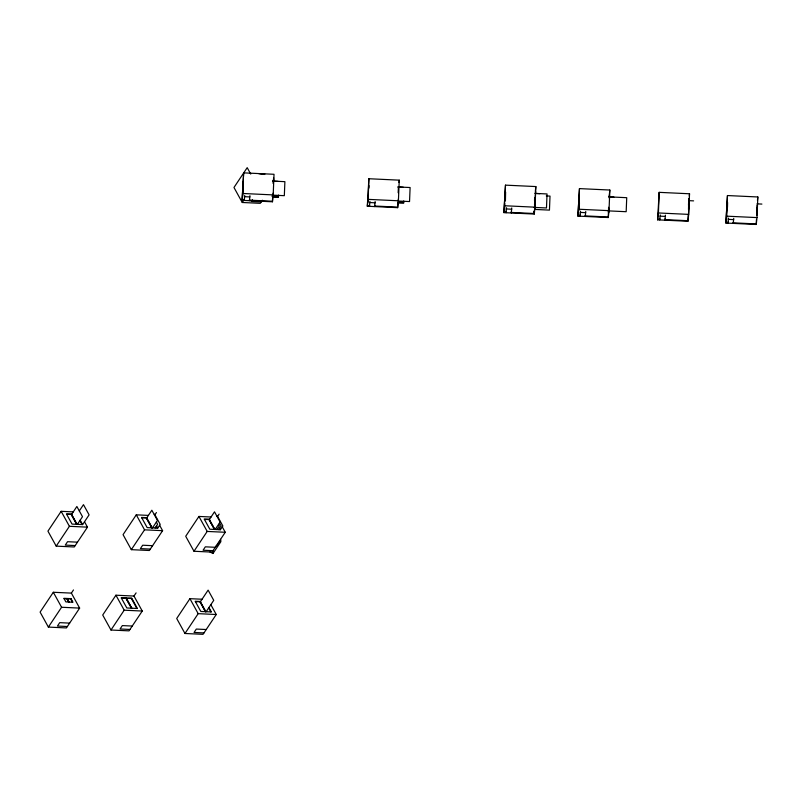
<?xml version="1.0" encoding="UTF-8"?>
<svg xmlns="http://www.w3.org/2000/svg" width="802" height="802" viewBox="0 0 802 802"><rect width="100%" height="100%" fill="white"/><g stroke="black" fill="none" stroke-linecap="round" stroke-linejoin="round"><path stroke-width="1.2" d="M368.95 188.089L369 185.653M505.43 200.57L505.611 192.059M579.295 210.114L579.445 202.826M727.484 207.327L727.584 202.465M242.084 200.36L243.668 172.861L274.023 174.285L273.191 194.906L272.449 201.783L242.084 200.36L243.668 172.861M242.826 196.179L243.417 181.533M244.309 199.227L244.259 200.46L244.71 195.447M249.512 199.467L249.462 200.7L249.923 195.688M272.449 201.783L272.64 196.931M273.091 183.427L273.191 181.021M278.515 195.066L278.414 197.402L272.73 197.132L273.161 193.112M367.306 206.234L368.88 178.736L399.246 180.159L398.414 200.781L397.662 207.658L367.306 206.234L368.048 199.357L398.414 200.781M368.048 202.054L368.88 178.736M369.522 205.091L369.471 206.335L369.933 201.322M374.724 205.342L374.674 206.575L375.135 201.563M398.173 192.731L398.404 186.956M397.662 207.658L397.862 202.806M403.727 200.941L403.637 203.277L397.942 203.006M503.907 212.63L505.491 185.142L535.846 186.565L535.014 207.177L534.272 214.054L503.907 212.63L505.491 185.142M504.548 210.896L504.849 203.578M504.949 201.132L505.29 192.59M506.132 211.497L506.082 212.741L506.533 207.728M511.335 211.748L511.285 212.981L511.746 207.969M533.821 211.046L533.721 213.482L511.305 212.44M534.523 200.68L534.613 198.345M534.272 214.054L534.363 211.638M534.533 205.051L534.824 197.974M546.292 195.919L550.012 196.089L549.45 210.114L534.553 209.412L534.643 207.076M577.901 216.109L579.475 188.61L609.841 190.034L609.009 210.655L608.267 217.532L577.901 216.109L579.475 188.61M578.643 211.928L578.493 215.588L580.097 215.658M578.743 209.482L579.285 196.059M580.117 214.966L580.067 216.209L580.528 211.197M585.33 215.217L585.28 216.45L585.731 211.437M608.267 217.532L608.588 207.287M608.638 210.545L608.538 212.881L608.979 208.861M657.59 219.838L659.164 192.35L689.53 193.773L688.697 214.385L687.946 221.262L657.59 219.838L658.332 212.961L688.697 214.385M658.332 215.658L659.164 192.35M659.805 218.705L659.755 219.938L660.216 214.926M665.008 218.946L664.958 220.189L665.419 215.177M688.497 205.242L688.687 200.5L688.507 209.613M687.946 221.262L688.196 215.197M725.89 223.046L727.464 195.548L757.83 196.971L756.998 217.593L756.246 224.47L725.89 223.046L727.464 195.548M726.582 220.089L727.274 202.996M728.106 221.903L728.056 223.146L728.517 218.134M733.309 222.154L733.259 223.387L733.72 218.375M756.246 224.47L756.446 219.618M756.687 213.553L757.028 205.061M273.271 181.162L273.652 177.723M273.402 182.104L273.723 179.087M398.995 182.455L399.246 180.159M398.163 200.991L398.383 198.986M535.345 191.147L535.846 186.565M535.335 193.382L535.546 191.367L534.553 209.412M609.089 196.911L609.841 190.034M609.199 197.964L609.54 194.836M689.028 198.355L688.778 200.65L693.6 200.871M689.279 196.059L689.53 193.773M688.788 202.595L689.229 198.575L688.517 213.923M757.449 200.41L757.83 196.971M250.735 174.084L247.196 167.668L233.973 187.488L242.244 202.485L244.219 199.508M264.57 174.465L264.85 174.044L258.946 173.763M252.46 199.748L251.327 201.452L261.241 201.914M262.374 200.219L260.299 203.327L242.244 202.485M73.283 511.887L61.152 511.315L47.93 531.145L56.2 546.132L74.265 546.984L87.478 527.155L84.501 521.761M66.666 514.343L71.568 514.353L77.062 524.328M71.599 514.413L76.872 506.493L82.496 516.688L77.393 524.348M79.308 510.924L83.478 504.658L89.102 514.864L82.616 524.588L72.05 524.097L66.426 513.902L71.769 514.152M56.2 546.132L69.413 526.302L87.478 527.155M53.313 592.267L40.1 612.096L48.371 627.084L66.426 627.936L79.639 608.106L71.378 593.109L53.313 592.267L61.584 607.254L79.639 608.106M48.371 627.084L61.584 607.254M64.14 598.763L67.298 598.693L69.152 602.061M71.378 593.109L73.473 589.961M67.418 598.914L70.977 598.643L72.962 602.242L65.874 601.911L63.889 598.312L70.977 598.643M148.4 515.405L136.27 514.834L123.057 534.663L131.317 549.661L149.383 550.503L162.595 530.673L159.618 525.28M141.794 517.871L146.686 517.881L152.179 527.856M146.716 517.932L151.839 510.232L157.463 520.428L152.51 527.866M154.285 514.663L154.585 514.202L160.21 524.398L157.733 528.117L147.167 527.616L141.543 517.42L146.886 517.671M131.317 549.661L144.54 529.831L162.595 530.673M154.916 514.804L156.43 512.538M155.117 527.987L157.603 524.277L156.38 522.062M115.929 595.204L102.706 615.024L110.977 630.021L129.032 630.863L142.255 611.044L133.984 596.046L115.929 595.204L124.19 610.192L142.255 611.044M121.443 598.232L126.345 598.242L131.839 608.217M126.465 598.472L131.769 598.282L137.393 608.477L126.826 607.976L121.202 597.781L131.769 598.282M110.977 630.021L124.19 610.192M133.984 596.046L136.089 592.899M211.056 517.009L198.936 516.438L185.713 536.267L193.984 551.255L212.039 552.107L225.262 532.277L222.284 526.884M204.45 519.475L209.352 519.485L214.846 529.45M209.372 519.536L214.505 511.836L220.129 522.032L215.177 529.47M216.941 516.267L217.252 515.806L222.876 526.002L220.4 529.711L209.833 529.22L204.209 519.024L209.553 519.275M193.984 551.255L207.197 531.435L225.262 532.277M217.583 516.398L219.096 514.142M216.921 529.551L219.407 525.831L218.585 524.348M218.645 529.631L221.121 525.912L219.497 522.974M220.66 540.057L216.339 546.533L216.249 545.791M210.024 552.017L212.991 553.49L220.861 541.691L220.57 539.315M202.044 599.234L189.924 598.673L176.701 618.492L184.971 633.49L203.026 634.332L216.249 614.512L210.836 604.688M195.437 601.701L200.34 601.711L205.833 611.685M200.36 601.761L208.119 590.132L213.743 600.327L206.154 611.705M184.971 633.49L198.184 613.66L216.249 614.512M261.292 174.315L263.477 174.415M272.53 181.082L284.89 181.663L284.329 195.678L273.201 195.157M397.752 186.956L410.113 187.528L409.541 201.553L398.424 201.031M535.786 193.422L547.044 193.954L546.483 207.969L533.972 207.387M609.721 196.891L626.733 197.693L626.172 211.708L607.946 210.856M273.191 181.162L278.093 181.392M398.414 187.036L403.316 187.267M535.014 193.442L539.916 193.673M609.009 196.911L613.911 197.142M756.998 203.848L761.9 204.079M242.836 193.482L273.191 194.906M504.658 205.753L535.014 207.177M578.653 209.232L609.009 210.655M726.632 216.169L756.998 217.593M272.199 195.778L278.565 196.079M398.444 202.034L403.747 202.284M272.129 196.44L278.495 196.731M244.66 196.68L249.873 196.931M369.882 202.555L375.085 202.796M506.483 208.961L511.696 209.202M580.478 212.43L585.691 212.67M660.166 216.169L665.369 216.41M728.467 219.367L733.67 219.618M242.685 199.838L244.279 199.919M249.482 200.159L271.898 201.212M367.897 205.713L369.491 205.783M374.704 206.034L397.11 207.086M504.508 212.119L506.102 212.189M585.3 215.908L607.716 216.961M658.181 219.327L659.775 219.397M664.978 219.638L687.394 220.69M726.482 222.525L728.076 222.605M733.289 222.846L755.695 223.898M215.257 547.295L205.342 546.824L203.076 550.222L212.991 550.693M77.473 542.162L67.558 541.701L65.293 545.099L75.208 545.561M152.591 545.691L142.676 545.22L140.41 548.618L150.325 549.089M200.54 601.5L195.197 601.249L200.811 611.455L211.387 611.946L208.941 607.525M69.634 623.114L59.719 622.653L57.453 626.051L67.368 626.512M132.25 626.051L122.335 625.59L120.069 628.989L129.984 629.45M206.244 629.52L196.32 629.059L194.054 632.457L203.979 632.918M219.578 528.227L220.4 529.711M219.297 528.658L219.868 529.691M209.172 519.475L214.665 529.45M209.031 519.686L214.405 529.43M198.936 516.438L207.197 531.435M208.66 607.946L210.856 611.916M200.159 601.701L205.653 611.675M200.019 601.921L205.392 611.665M156.51 525.901L157.733 528.117M156.23 526.323L157.202 528.087M146.505 517.871L152.009 527.846M146.365 518.082L151.738 527.836M189.924 598.673L198.184 613.66M136.27 514.834L144.54 529.831M131.488 598.703L136.861 608.447M126.165 598.232L131.658 608.207M126.024 598.442L131.398 608.197M80.17 520.167L82.616 524.588M79.889 520.588L82.085 524.568M71.388 514.353L76.882 524.318M71.248 514.563L76.621 524.308M61.152 511.315L69.413 526.302M70.696 599.064L72.431 602.212M67.117 598.683L68.972 602.051M66.977 598.893L68.711 602.041M212.71 551.114L212.991 553.49M756.908 210.335L756.707 215.287L757.198 207.638L756.908 210.335"/></g></svg>
